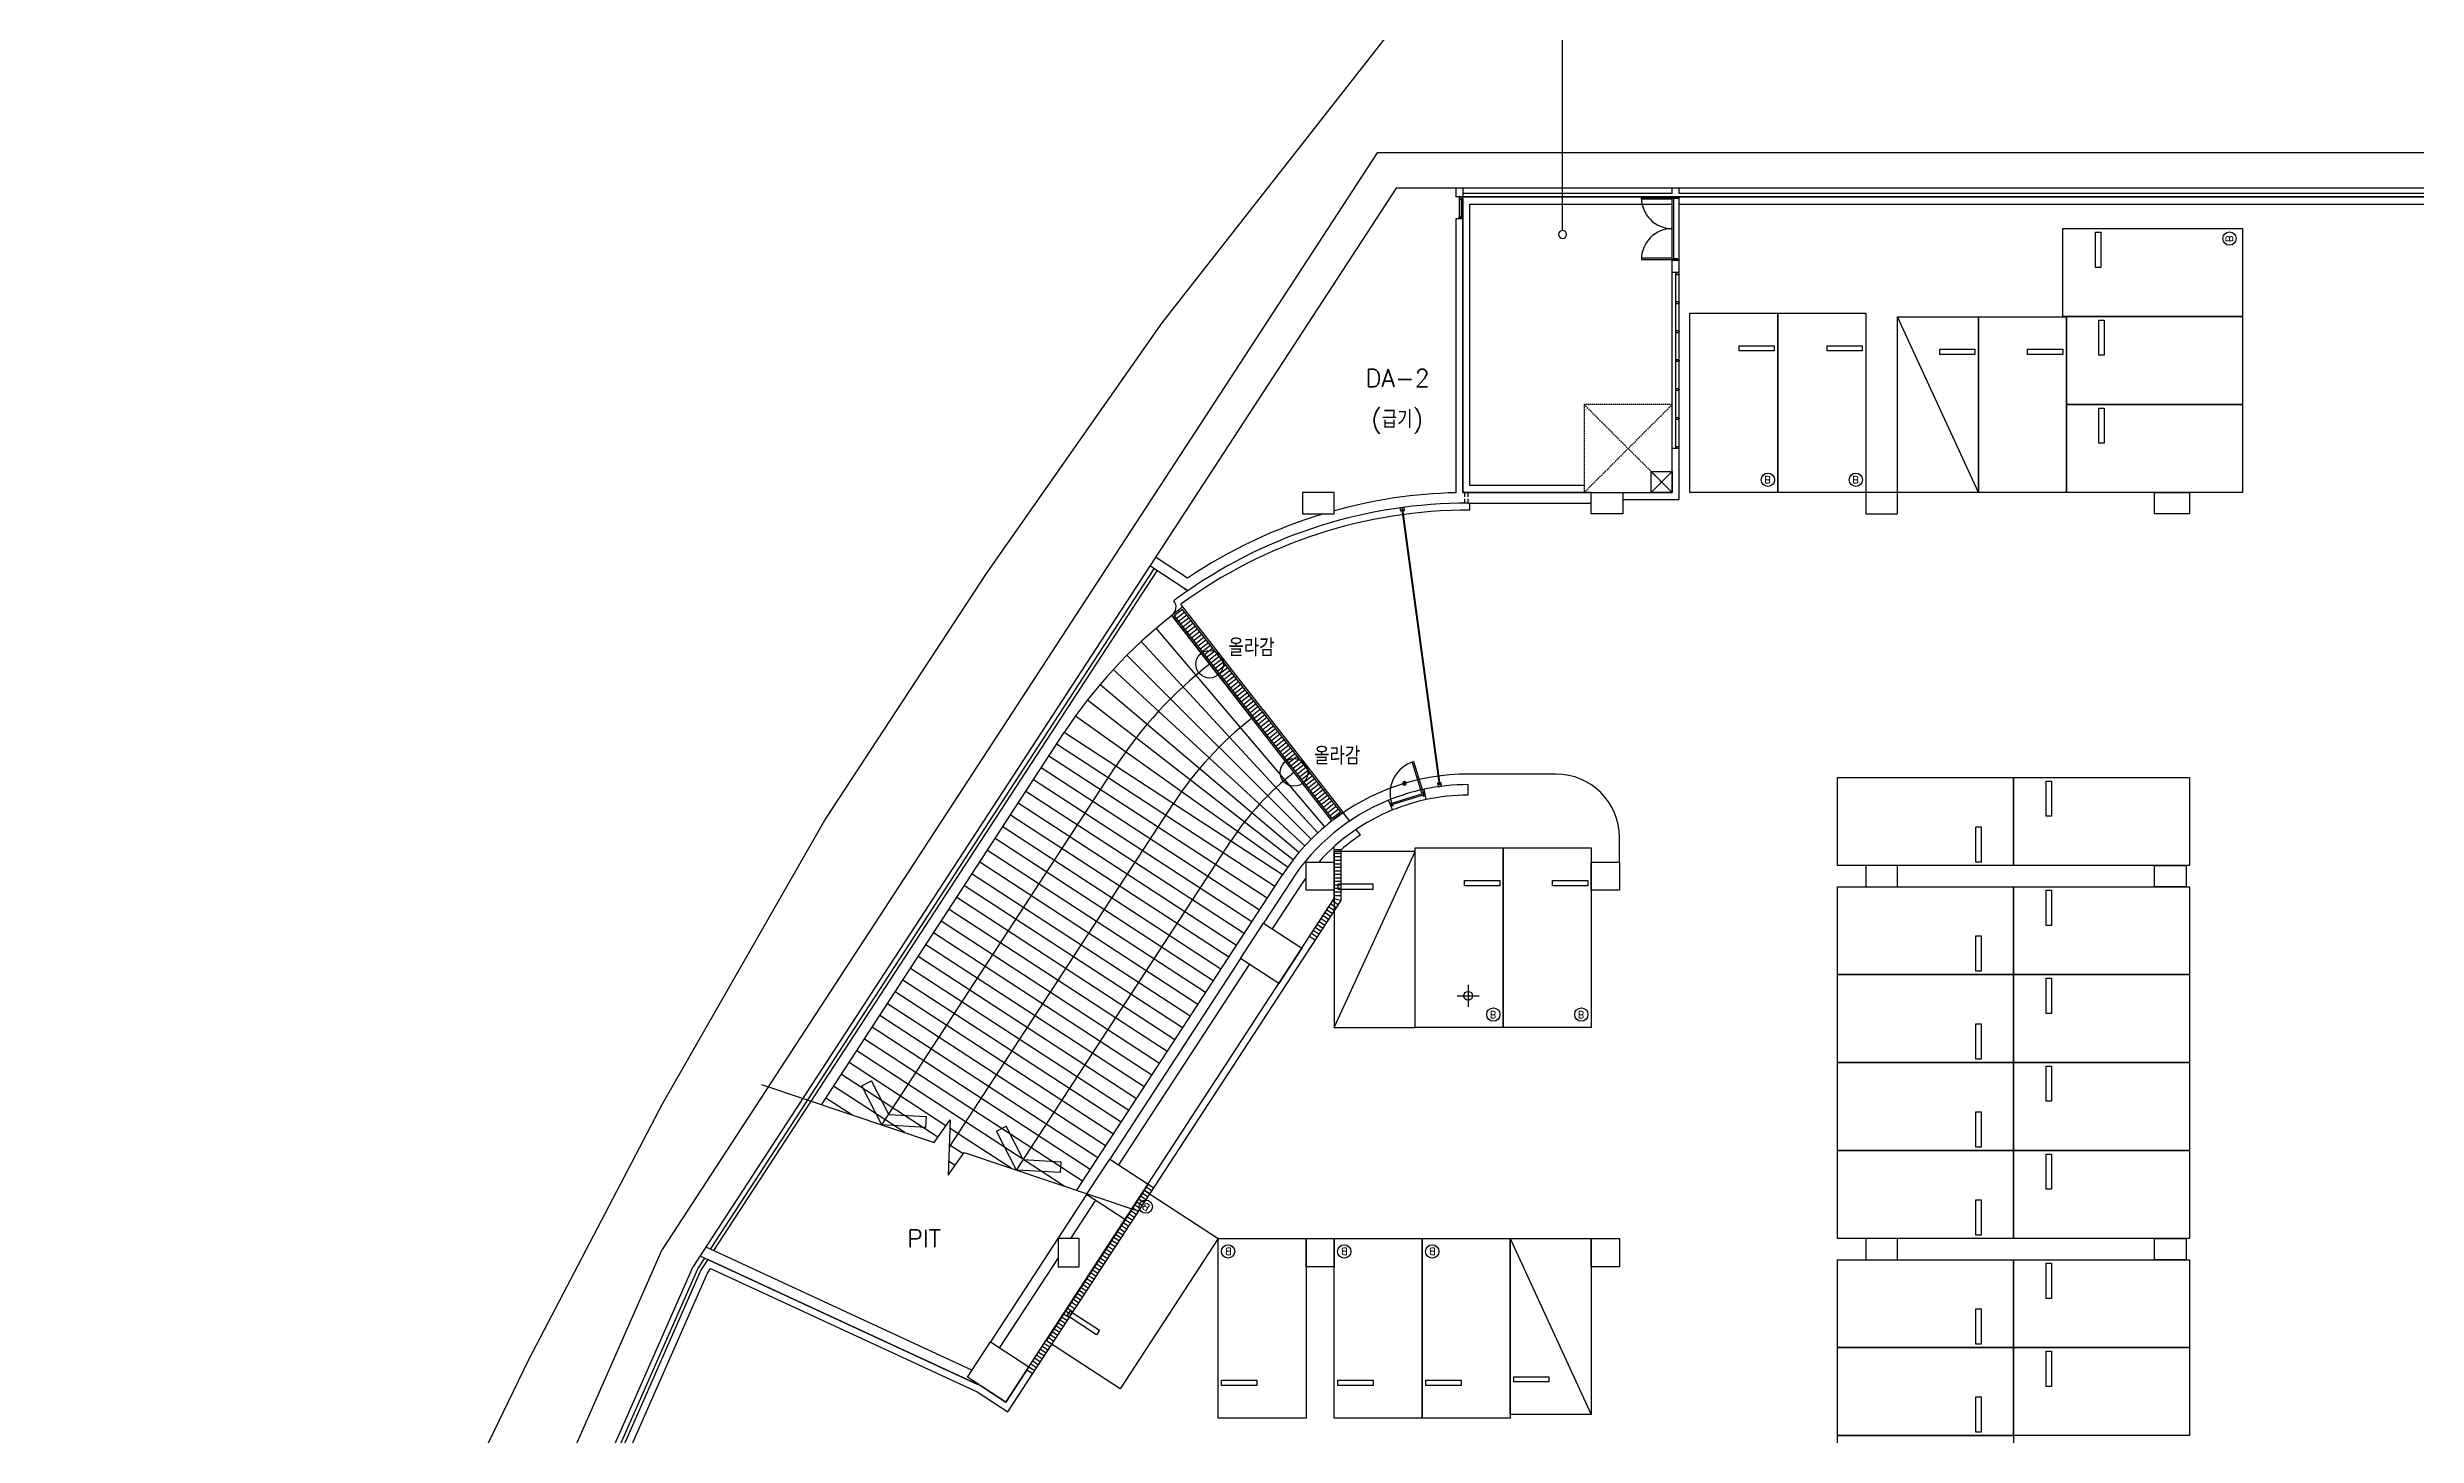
# Model space of a CAD drawing. Header units: millimetres. Extents: x -7614 to 421357, y 87385 to 341757.
# Drawn here: x 79456 to 146771, y 218427 to 257878 of the extents above; entities that cross this region are included whole.
import ezdxf
from ezdxf.enums import TextEntityAlignment as Align

# ---------------------------------------------------------------- set-up
doc = ezdxf.new("R2010")
doc.units = ezdxf.units.MM
doc.header["$LTSCALE"] = 600
doc.header["$MEASUREMENT"] = 0
doc.linetypes.add('H0', pattern=[0.3, 0.2, -0.1])
doc.linetypes.add('HIDDEN2', pattern=[0.188, 0.125, -0.063])
doc.layers.add('e-plan', color=9, linetype='CONTINUOUS')
doc.layers.add('e-room-box', color=7, linetype='CONTINUOUS')
doc.styles.add('kiahn', font='romans.shx', dxfattribs={"bigfont": 'cadhs.shx'})

msp = doc.modelspace()

# ---------------------------------------------------------------- hatches: boundary and pattern name
at = {"layer": 'e-plan'}
h = msp.add_hatch(color=256, dxfattribs=at)
h.dxf.hatch_style = 1
h.paths.add_polyline_path([(117966, 236977, 1), (118064, 236954, 1)])

# ---------------------------------------------------------------- linework, layer by layer
for p, q in [((117583, 258287), (111121, 250053)), ((117234, 254877), (96919, 223713)), ((163670, 254877), (117234, 254877)), ((117776, 253877), (97802, 223235)), ((164670, 253877), (117776, 253877)), ((119470, 253877), (119470, 253627)), ((119670, 253877), (119670, 253627)), ((125620, 253727), (125620, 253877)), ((125820, 253727), (125820, 253877)), ((119670, 253627), (119470, 253627)), ((119670, 253617), (119570, 253617)), ((119570, 253617), (119570, 253582)), ((119570, 253582), (119570, 253567)), ((119570, 253567), (119570, 253067)), ((119570, 253567), (119620, 253567)), ((119620, 253567), (119620, 253582)), ((119620, 253582), (119670, 253582)), ((119620, 253567), (119620, 253067)), ((125620, 253727), (119670, 253727)), ((148320, 253627), (119670, 253627)), ((119670, 245226), (119670, 253627)), ((119670, 253627), (125620, 253627)), ((119670, 253582), (119670, 253617)), ((119670, 253582), (119670, 253052)), ((119870, 245427), (119870, 253427)), ((119870, 253427), (125620, 253427)), ((124745, 253602), (125620, 253602)), ((124745, 253562), (124745, 253602)), ((125620, 253562), (124745, 253562)), ((125620, 253627), (125620, 253627)), ((125620, 253602), (125620, 253627)), ((125620, 253627), (125820, 253627)), ((125620, 251852), (125620, 253602)), ((125620, 253602), (125620, 253562)), ((125660, 253602), (125620, 253602)), ((125660, 253582), (125660, 253602)), ((125660, 253582), (125660, 251872)), ((125780, 253582), (125660, 253582)), ((125820, 253602), (125780, 253602)), ((125780, 253602), (125780, 253582)), ((148320, 253727), (125820, 253727)), ((125820, 251827), (125820, 253627)), ((125820, 253627), (172469, 253627)), ((125820, 253627), (125820, 253602)), ((125820, 253427), (172199, 253427)), ((119470, 253007), (119470, 245222)), ((119670, 253007), (119470, 253007)), ((119570, 253052), (119570, 253067)), ((119570, 253067), (119620, 253067)), ((119570, 253017), (119570, 253052)), ((119670, 253017), (119570, 253017)), ((119620, 253067), (119620, 253052)), ((119620, 253052), (119670, 253052)), ((119670, 253052), (119670, 253017)), ((119670, 253007), (119670, 245227)), ((136720, 250227), (136720, 252727)), ((136720, 252727), (141820, 252727)), ((137645, 252627), (137795, 252627)), ((137645, 251627), (137645, 252627)), ((137795, 252627), (137795, 251627)), ((141820, 252727), (141820, 250227)), ((125620, 251892), (124745, 251892)), ((124745, 251892), (124745, 251852)), ((124745, 251852), (125620, 251852)), ((125620, 251852), (125620, 251892)), ((125660, 251852), (125620, 251852)), ((125620, 251852), (125620, 251827)), ((125620, 251477), (125620, 251827)), ((125820, 251827), (125620, 251827)), ((125620, 251827), (125820, 251827)), ((125780, 251872), (125660, 251872)), ((125660, 251872), (125660, 251852)), ((125780, 251852), (125780, 251872)), ((125820, 251852), (125780, 251852)), ((125820, 251827), (125820, 251852)), ((125820, 251477), (125820, 251827)), ((125820, 251477), (125620, 251477)), ((125620, 246477), (125620, 251477)), ((125720, 251467), (125720, 251427)), ((125820, 251467), (125720, 251467)), ((125720, 246507), (125720, 251447)), ((125720, 251427), (125820, 251427)), ((125820, 251427), (125820, 251467)), ((125820, 246507), (125820, 251447)), ((137795, 251627), (137645, 251627)), ((125720, 250643), (125720, 250603)), ((125820, 250643), (125720, 250643)), ((125720, 250603), (125820, 250603)), ((125820, 250603), (125820, 250643)), ((111121, 250053), (106128, 242928)), ((125720, 249820), (125720, 249780)), ((125820, 249820), (125720, 249820)), ((125720, 249780), (125820, 249780)), ((125820, 249780), (125820, 249820)), ((126120, 250326), (128620, 250326)), ((126120, 245226), (126120, 250326)), ((128620, 250326), (131120, 250326)), ((128620, 245226), (128620, 250326)), ((128620, 250326), (128620, 245226)), ((131120, 250326), (131120, 245226)), ((134320, 245225), (132020, 250225)), ((132020, 250225), (134320, 250225)), ((132020, 245225), (132020, 250225)), ((134320, 250225), (134320, 245225)), ((134320, 250225), (136820, 250225)), ((134320, 245225), (134320, 250225)), ((141820, 250227), (136720, 250227)), ((136820, 247727), (136820, 250227)), ((136820, 250227), (141820, 250227)), ((136820, 250225), (136820, 245225)), ((137745, 250127), (137895, 250127)), ((137745, 249127), (137745, 250127)), ((137895, 250127), (137895, 249127)), ((141820, 250227), (141820, 247727)), ((127520, 249251), (127520, 249401)), ((127520, 249401), (128520, 249401)), ((128520, 249251), (127520, 249251)), ((128520, 249401), (128520, 249251)), ((130020, 249251), (130020, 249401)), ((130020, 249401), (131020, 249401)), ((131020, 249251), (130020, 249251)), ((131020, 249401), (131020, 249251)), ((133220, 249150), (133220, 249300)), ((133220, 249300), (134220, 249300)), ((134220, 249150), (133220, 249150)), ((134220, 249300), (134220, 249150)), ((135720, 249150), (135720, 249300)), ((135720, 249300), (136720, 249300)), ((136720, 249150), (135720, 249150)), ((136720, 249300), (136720, 249150)), ((137895, 249127), (137745, 249127)), ((125720, 248997), (125720, 248957)), ((125820, 248997), (125720, 248997)), ((125720, 248957), (125820, 248957)), ((125820, 248957), (125820, 248997)), ((125720, 248173), (125720, 248133)), ((125820, 248173), (125720, 248173)), ((125720, 248133), (125820, 248133)), ((125820, 248133), (125820, 248173)), ((141820, 247727), (136820, 247727)), ((136820, 245227), (136820, 247727)), ((136820, 247727), (141820, 247727)), ((141820, 247727), (141820, 245227)), ((125720, 247350), (125720, 247310)), ((125820, 247350), (125720, 247350)), ((125720, 247310), (125820, 247310)), ((125820, 247310), (125820, 247350)), ((137745, 247627), (137895, 247627)), ((137745, 246627), (137745, 247627)), ((137895, 247627), (137895, 246627)), ((125620, 245227), (125620, 246477)), ((125620, 246327), (125620, 246477)), ((125820, 246477), (125620, 246477)), ((125720, 246527), (125720, 246487)), ((125820, 246527), (125720, 246527)), ((125720, 246487), (125820, 246487)), ((125820, 246487), (125820, 246527)), ((125820, 245027), (125820, 246477)), ((137895, 246627), (137745, 246627)), ((125020, 245227), (125620, 245827)), ((125620, 245227), (125020, 245827)), ((125020, 245827), (125620, 245827)), ((125020, 245227), (125020, 245827)), ((125620, 245827), (125620, 245227)), ((119670, 245227), (123320, 245227)), ((123320, 245227), (119670, 245226)), ((123120, 245427), (119870, 245427)), ((124220, 245227), (125620, 245227)), ((124220, 245027), (125820, 245027)), ((125620, 245227), (125020, 245227)), ((128620, 245226), (126120, 245226)), ((131120, 245226), (128620, 245226)), ((134320, 245225), (132020, 245225)), ((136820, 245225), (134320, 245225)), ((141820, 245227), (136820, 245227)), ((117896, 244793), (117995, 244807)), ((117909, 244694), (117896, 244793)), ((117944, 244699), (117909, 244694)), ((117967, 244752), (117937, 244748)), ((117937, 244748), (117944, 244699)), ((117942, 244749), (119003, 236921)), ((117962, 244752), (119023, 236923)), ((117974, 244703), (117967, 244752)), ((118008, 244707), (117974, 244703)), ((117995, 244807), (118008, 244707)), ((119826, 244927), (123320, 244927)), ((119870, 244727), (119870, 244927)), ((98301, 223726), (110904, 243059)), ((111857, 242438), (110778, 243141)), ((111854, 242798), (110942, 243392)), ((98392, 223683), (110987, 243005)), ((106128, 242928), (101575, 235976)), ((111758, 242502), (111857, 242438)), ((111716, 241975), (111400, 241729)), ((111400, 241729), (113676, 238812)), ((111707, 241905), (111471, 241721)), ((111471, 241721), (113715, 238843)), ((111769, 241826), (111532, 241642)), ((111830, 241747), (111594, 241563)), ((111892, 241669), (111655, 241484)), ((111716, 241975), (111660, 242051)), ((113952, 239027), (111707, 241905)), ((113991, 239058), (111716, 241975)), ((115554, 235557), (110537, 240997)), ((115750, 235730), (110961, 241372)), ((111953, 241590), (111717, 241405)), ((112015, 241511), (111778, 241326)), ((112076, 241432), (111840, 241248)), ((112138, 241353), (111901, 241169)), ((112199, 241274), (111963, 241090)), ((112261, 241196), (112024, 241011)), ((112322, 241117), (112086, 240932)), ((112384, 241038), (112147, 240853)), ((115367, 235377), (110129, 240604)), ((112445, 240959), (112209, 240774)), ((112507, 240880), (112270, 240696)), ((112568, 240801), (112332, 240617)), ((112630, 240722), (112393, 240538)), ((112691, 240644), (112455, 240459)), ((112753, 240565), (112516, 240380)), ((112814, 240486), (112578, 240301)), ((112876, 240407), (112639, 240223)), ((112937, 240328), (112701, 240144)), ((115015, 234994), (109363, 239770)), ((115187, 235189), (109737, 240195)), ((112999, 240249), (112762, 240065)), ((113060, 240170), (112824, 239986)), ((113122, 240092), (112885, 239907)), ((113183, 240013), (112947, 239828)), ((113245, 239934), (113008, 239749)), ((113306, 239855), (113070, 239671)), ((113368, 239776), (113131, 239592)), ((113429, 239697), (113193, 239513)), ((114851, 234791), (109006, 239330)), ((113491, 239619), (113254, 239434)), ((113552, 239540), (113316, 239355)), ((113614, 239461), (113377, 239276)), ((113675, 239382), (113439, 239197)), ((113737, 239303), (113500, 239119)), ((113798, 239224), (113562, 239040)), ((113860, 239145), (113623, 238961)), ((113921, 239067), (113685, 238882)), ((113983, 238988), (113746, 238803)), ((113952, 239027), (116197, 236149)), ((113991, 239058), (116267, 236140)), ((101454, 227831), (108349, 238408)), ((114548, 234367), (108349, 238408)), ((114695, 234582), (108668, 238876)), ((115951, 235894), (113676, 238812)), ((115960, 235965), (113715, 238843)), ((114044, 238909), (113808, 238724)), ((114106, 238830), (113869, 238645)), ((114167, 238751), (113931, 238567)), ((114229, 238672), (113992, 238488)), ((114290, 238593), (114054, 238409)), ((114352, 238515), (114115, 238330)), ((114413, 238436), (114177, 238251)), ((114475, 238357), (114238, 238172)), ((114112, 233697), (107913, 237738)), ((114330, 234032), (108132, 238073)), ((114536, 238278), (114300, 238094)), ((114598, 238199), (114361, 238015)), ((114659, 238120), (114423, 237936)), ((114721, 238041), (114484, 237857)), ((114782, 237963), (114546, 237778)), ((114844, 237884), (114607, 237699)), ((114905, 237805), (114669, 237620)), ((114967, 237726), (114730, 237542)), ((115028, 237647), (114792, 237463)), ((103168, 227256), (109815, 237453)), ((113675, 233027), (107476, 237067)), ((113893, 233362), (107695, 237402)), ((115090, 237568), (114853, 237384)), ((115151, 237490), (114915, 237305)), ((115213, 237411), (114976, 237226)), ((115274, 237332), (115038, 237147)), ((115336, 237253), (115099, 237068)), ((115397, 237174), (115161, 236990)), ((115459, 237095), (115222, 236911)), ((115520, 237016), (115284, 236832)), ((118235, 237570), (118274, 237582)), ((118241, 237551), (118235, 237570)), ((118509, 236681), (118241, 237551)), ((118274, 237582), (118553, 236674)), ((118992, 236969), (118957, 236965)), ((118957, 236965), (118970, 236866)), ((118998, 236920), (118992, 236969)), ((119056, 236978), (119021, 236973)), ((119021, 236973), (119028, 236924)), ((119070, 236879), (119056, 236978)), ((122320, 237227), (119826, 237227)), ((130320, 234627), (130320, 237127)), ((130320, 237127), (135320, 237127)), ((135320, 237127), (135320, 234627)), ((135320, 234627), (135320, 237127)), ((135320, 237127), (140320, 237127)), ((136245, 237027), (136395, 237027)), ((136245, 236027), (136245, 237027)), ((136395, 237027), (136395, 236027)), ((140320, 237127), (140320, 234627)), ((105078, 226615), (111449, 236388)), ((106788, 236561), (106787, 236561)), ((113238, 232357), (107039, 236397)), ((113456, 232692), (107258, 236732)), ((115582, 236938), (115345, 236753)), ((115643, 236859), (115407, 236674)), ((115705, 236780), (115468, 236595)), ((115766, 236701), (115530, 236517)), ((115828, 236622), (115591, 236438)), ((115889, 236543), (115653, 236359)), ((115951, 236464), (115714, 236280)), ((116012, 236386), (115776, 236201)), ((116074, 236307), (115837, 236122)), ((117677, 236206), (117564, 236484)), ((117621, 236387), (117645, 236394)), ((117645, 236311), (117621, 236387)), ((118553, 236674, 0), (117645, 236394, 0)), ((117645, 236394), (117657, 236356)), ((117688, 236324), (117645, 236311)), ((117657, 236356), (117676, 236362)), ((118546, 236630), (117676, 236362)), ((117676, 236362), (117688, 236324)), ((118515, 236662), (118509, 236681)), ((118553, 236674), (118515, 236662)), ((118546, 236630), (118565, 236636)), ((118558, 236592), (118546, 236630)), ((118553, 236674), (118577, 236681)), ((118565, 236636), (118553, 236674)), ((118601, 236605), (118558, 236592)), ((118633, 236500), (118570, 236794)), ((118577, 236681), (118601, 236605)), ((118970, 236866), (119070, 236879)), ((119028, 236924), (118998, 236920)), ((119826, 236627), (119826, 236927)), ((101575, 235976), (96920, 227843)), ((106363, 235883), (106350, 235891)), ((106571, 236225), (106569, 236226)), ((112801, 231686), (106602, 235727)), ((113019, 232021), (106820, 236063)), ((116135, 236228), (115899, 236043)), ((116267, 236140), (115951, 235894)), ((116197, 236149), (115960, 235965)), ((116460, 235893), (116267, 236140)), ((116768, 235498), (116645, 235656)), ((134245, 234727), (134245, 235727)), ((134245, 235727), (134395, 235727)), ((134395, 235727), (134395, 234727)), ((136395, 236027), (136245, 236027)), ((112364, 231016), (106165, 235057)), ((112583, 231351), (106383, 235392)), ((106988, 225974), (113082, 235323)), ((116020, 233695), (116020, 235170)), ((116020, 235080), (116220, 235080)), ((116020, 234980), (116220, 234980)), ((116021, 230027), (118321, 235027)), ((118321, 235027), (116021, 235027)), ((116021, 235027), (116021, 230027)), ((116220, 233636), (116220, 235080)), ((118321, 235127), (120821, 235127)), ((118321, 230027), (118321, 235127)), ((118321, 230027), (118321, 235027)), ((120821, 235127), (123321, 235127)), ((120821, 230027), (120821, 235127)), ((120821, 235127), (120821, 230027)), ((123321, 235127), (123321, 230027)), ((124120, 234727), (124120, 235427)), ((111927, 230346), (105728, 234387)), ((112146, 230681), (105946, 234722)), ((108702, 225399), (114548, 234367)), ((116020, 234880), (116220, 234880)), ((116020, 234780), (116220, 234780)), ((116020, 234680), (116220, 234680)), ((116020, 234580), (116220, 234580)), ((116020, 234480), (116220, 234480)), ((116020, 234380), (116220, 234380)), ((116020, 234280), (116220, 234280)), ((135320, 234627), (130320, 234627)), ((134395, 234727), (134245, 234727)), ((140320, 234627), (135320, 234627)), ((111490, 229676), (105291, 233717)), ((111709, 230011), (105510, 234052)), ((106687, 219378), (116020, 233695)), ((106746, 219101), (116220, 233636)), ((114800, 234203), (114008, 232989)), ((115051, 234039), (114259, 232825)), ((115974, 233624), (116142, 233515)), ((116020, 234180), (116220, 234180)), ((116020, 234080), (116220, 234080)), ((116020, 233980), (116220, 233980)), ((116020, 233880), (116220, 233880)), ((116020, 233780), (116220, 233780)), ((116020, 233695), (116220, 233636)), ((116121, 234102), (116121, 233952)), ((117121, 234102), (116121, 234102)), ((116121, 233952), (117121, 233952)), ((117121, 233952), (117121, 234102)), ((119721, 234052), (119721, 234202)), ((119721, 234202), (120721, 234202)), ((120721, 234052), (119721, 234052)), ((120721, 234202), (120721, 234052)), ((122221, 234052), (122221, 234202)), ((122221, 234202), (123221, 234202)), ((123221, 234052), (122221, 234052)), ((123221, 234202), (123221, 234052)), ((130320, 231527), (130320, 234027)), ((130320, 234027), (135320, 234027)), ((135320, 234027), (135320, 231527)), ((135320, 231527), (135320, 234027)), ((135320, 234027), (140320, 234027)), ((136245, 233927), (136395, 233927)), ((136245, 232927), (136245, 233927)), ((136395, 233927), (136395, 232927)), ((140320, 234027), (140320, 231527)), ((111053, 229006), (104854, 233047)), ((111272, 229341), (105073, 233382)), ((113353, 231983), (114008, 232989)), ((114008, 232989), (115097, 232279)), ((115537, 232954), (115705, 232845)), ((115592, 233038), (115759, 232929)), ((115646, 233122), (115814, 233012)), ((115701, 233205), (115869, 233096)), ((115756, 233289), (115923, 233180)), ((115810, 233373), (115978, 233264)), ((115865, 233457), (116032, 233347)), ((115919, 233540), (116087, 233431)), ((136395, 232927), (136245, 232927)), ((110617, 228335), (104417, 232377)), ((110835, 228671), (104636, 232712)), ((115097, 232279), (114442, 231273)), ((115319, 232619), (115486, 232510)), ((115373, 232703), (115541, 232593)), ((115428, 232786), (115596, 232677)), ((115483, 232870), (115650, 232761)), ((134245, 231627), (134245, 232627)), ((134245, 232627), (134395, 232627)), ((134395, 232627), (134395, 231627)), ((110180, 227665), (103981, 231706)), ((110398, 228000), (104199, 232041)), ((113353, 231983), (109639, 226287)), ((113604, 231820), (109891, 226123)), ((114442, 231273), (113353, 231983)), ((134395, 231627), (134245, 231627)), ((109743, 226995), (103544, 231036)), ((109961, 227330), (103762, 231371)), ((119514, 230927), (120139, 230927)), ((119826, 231239), (119826, 230614)), ((130320, 229027), (130320, 231527)), ((130320, 231527), (135320, 231527)), ((135320, 231527), (130320, 231527)), ((135320, 231527), (135320, 229027)), ((140320, 231527), (135320, 231527)), ((135320, 229027), (135320, 231527)), ((135320, 231527), (140320, 231527)), ((136245, 231427), (136395, 231427)), ((136245, 230427), (136245, 231427)), ((136395, 231427), (136395, 230427)), ((140320, 231527), (140320, 229027)), ((109306, 226325), (103107, 230366)), ((109524, 226660), (103325, 230701)), ((136395, 230427), (136245, 230427)), ((108869, 225655), (102670, 229696)), ((109088, 225990), (102888, 230031)), ((116021, 230027), (118321, 230027)), ((120821, 230027), (118321, 230027)), ((123321, 230027), (120821, 230027)), ((134245, 229127), (134245, 230127)), ((134245, 230127), (134395, 230127)), ((134395, 230127), (134395, 229127)), ((104986, 227231), (102233, 229026)), ((108345, 225519), (102451, 229361)), ((130320, 226527), (130320, 229027)), ((130320, 229027), (135320, 229027)), ((135320, 229027), (130320, 229027)), ((134395, 229127), (134245, 229127)), ((135320, 229027), (135320, 226527)), ((140320, 229027), (135320, 229027)), ((135320, 226527), (135320, 229027)), ((135320, 229027), (140320, 229027)), ((136245, 228927), (136395, 228927)), ((136245, 227927), (136245, 228927)), ((136395, 228927), (136395, 227927)), ((140320, 229027), (140320, 226527)), ((99749, 228402), (104652, 226758)), ((103818, 227037), (101796, 228355)), ((104755, 226904), (102015, 228691)), ((102596, 228366), (102871, 228507)), ((103165, 227257), (102596, 228366)), ((103359, 227554), (102872, 228505)), ((96920, 227843), (93123, 220577)), ((102309, 227544), (101578, 228020)), ((103359, 227554), (104425, 227492)), ((134245, 226627), (134245, 227627)), ((134245, 227627), (134395, 227627)), ((134395, 227627), (134395, 226627)), ((136395, 227927), (136245, 227927)), ((104410, 227184), (103165, 227257)), ((104428, 227492), (104410, 227184)), ((104652, 226758), (105103, 227397)), ((105103, 227397), (105053, 225832)), ((105333, 227005), (105096, 227160)), ((106836, 226025), (105333, 227005)), ((106419, 227083), (106694, 227224)), ((106988, 225974), (106419, 227083)), ((107182, 226272), (106695, 227222)), ((105053, 225832), (105505, 226472)), ((105247, 226106), (105063, 226226)), ((105478, 226433), (105081, 226692)), ((105505, 226472), (110407, 224827)), ((107182, 226272), (108248, 226209)), ((108251, 226209), (108233, 225901)), ((108984, 225282), (109639, 226287)), ((109639, 226287), (110728, 225577)), ((135320, 226527), (130320, 226527)), ((130320, 224027), (130320, 226527)), ((130320, 226527), (135320, 226527)), ((134395, 226627), (134245, 226627)), ((135320, 226527), (135320, 224027)), ((140320, 226527), (135320, 226527)), ((135320, 224027), (135320, 226527)), ((135320, 226527), (140320, 226527)), ((136245, 226427), (136395, 226427)), ((136245, 225427), (136245, 226427)), ((136395, 226427), (136395, 225427)), ((140320, 226527), (140320, 224027)), ((108233, 225901), (106988, 225974)), ((110728, 225577), (110073, 224572)), ((110728, 225577), (110896, 225468)), ((108984, 225282), (106253, 221093)), ((107841, 221120), (110627, 225392)), ((109235, 225118), (108524, 224027)), ((110073, 224572), (108984, 225282)), ((110291, 224907), (110459, 224798)), ((110346, 224991), (110514, 224881)), ((110401, 225074), (110568, 224965)), ((110455, 225158), (110623, 225049)), ((110510, 225242), (110677, 225133)), ((110564, 225326), (110732, 225216)), ((110619, 225409), (110787, 225300)), ((110627, 225392), (112721, 224027)), ((110674, 225493), (110841, 225384)), ((134245, 224127), (134245, 225127)), ((134245, 225127), (134395, 225127)), ((134395, 225127), (134395, 224127)), ((136395, 225427), (136245, 225427)), ((109855, 224237), (110022, 224127)), ((109909, 224320), (110077, 224211)), ((109964, 224404), (110131, 224295)), ((110018, 224488), (110186, 224379)), ((110073, 224572), (110241, 224462)), ((110128, 224655), (110295, 224546)), ((110182, 224739), (110350, 224630)), ((110237, 224823), (110404, 224714)), ((79456, 184071), (96919, 223713)), ((97998, 223535), (105893, 219882)), ((98163, 223789), (105729, 220288)), ((109418, 223566), (109585, 223457)), ((109472, 223650), (109640, 223541)), ((109527, 223734), (109694, 223625)), ((109581, 223818), (109749, 223709)), ((109636, 223901), (109804, 223792)), ((109691, 223985), (109858, 223876)), ((109745, 224069), (109913, 223960)), ((109800, 224153), (109967, 224044)), ((112721, 224027), (109936, 219755)), ((112720, 218927), (112720, 224027)), ((112720, 224027), (115220, 224027)), ((115220, 224027), (115220, 218927)), ((116020, 218927), (116020, 224027)), ((116020, 224027), (118520, 224027)), ((118520, 218927), (118520, 224027)), ((118520, 224027), (121020, 224027)), ((118520, 224027), (118520, 218927)), ((121020, 224027), (123320, 219027)), ((121020, 219027), (121020, 224027)), ((121020, 224027), (123320, 224027)), ((121020, 224027), (121020, 218927)), ((123320, 224027), (123320, 219027)), ((135320, 224027), (130320, 224027)), ((134395, 224127), (134245, 224127)), ((140320, 224027), (135320, 224027)), ((80422, 183783), (97802, 223235)), ((86098, 196295), (97934, 223163)), ((86201, 196282), (98022, 223116)), ((86201, 196282), (98022, 223116)), ((86384, 196202), (98199, 223020)), ((97934, 223163), (98135, 223472)), ((98022, 223116), (98227, 223429)), ((98022, 223116), (98227, 223429)), ((98199, 223020), (98300, 223175)), ((98227, 223429), (105966, 219848)), ((98300, 223175), (105869, 219672)), ((108170, 223484), (106505, 220929)), ((108926, 222812), (109094, 222703)), ((108981, 222896), (109148, 222787)), ((109035, 222980), (109203, 222871)), ((109090, 223064), (109258, 222955)), ((109145, 223148), (109312, 223038)), ((109199, 223231), (109367, 223122)), ((109254, 223315), (109421, 223206)), ((109308, 223399), (109476, 223290)), ((109363, 223483), (109531, 223373)), ((130320, 220927), (130320, 223427)), ((130320, 223427), (135320, 223427)), ((135320, 223427), (135320, 220927)), ((135320, 220927), (135320, 223427)), ((135320, 223427), (140320, 223427)), ((136245, 223327), (136395, 223327)), ((136245, 222327), (136245, 223327)), ((136395, 223327), (136395, 222327)), ((140320, 223427), (140320, 220927)), ((108489, 222142), (108657, 222033)), ((108544, 222226), (108711, 222117)), ((108599, 222310), (108766, 222201)), ((108653, 222394), (108821, 222284)), ((108708, 222477), (108875, 222368)), ((108762, 222561), (108930, 222452)), ((108817, 222645), (108985, 222536)), ((108872, 222729), (109039, 222619)), ((136395, 222327), (136245, 222327)), ((108052, 221472), (108220, 221363)), ((108107, 221556), (108275, 221447)), ((108162, 221640), (108329, 221530)), ((108216, 221723), (108384, 221614)), ((108271, 221807), (108438, 221698)), ((108325, 221891), (108493, 221782)), ((108380, 221975), (108548, 221866)), ((108430, 221840), (108512, 221966)), ((109268, 221294), (108430, 221840)), ((108435, 222059), (108602, 221949)), ((108512, 221966), (109350, 221420)), ((134245, 221027), (134245, 222027)), ((134245, 222027), (134395, 222027)), ((134395, 222027), (134395, 221027)), ((105598, 220088), (106253, 221093)), ((106253, 221093), (107343, 220383)), ((107616, 220802), (107783, 220693)), ((107670, 220886), (107838, 220776)), ((107725, 220969), (107892, 220860)), ((107779, 221053), (107947, 220944)), ((107834, 221137), (108002, 221028)), ((109936, 219755), (107841, 221120)), ((107889, 221221), (108056, 221112)), ((107943, 221305), (108111, 221195)), ((107998, 221388), (108165, 221279)), ((109350, 221420), (109268, 221294)), ((130320, 218427), (130320, 220927)), ((130320, 220927), (135320, 220927)), ((135320, 220927), (130320, 220927)), ((134395, 221027), (134245, 221027)), ((135320, 220927), (135320, 218427)), ((140320, 220927), (135320, 220927)), ((135320, 218427), (135320, 220927)), ((135320, 220927), (140320, 220927)), ((136245, 220827), (136395, 220827)), ((136245, 219827), (136245, 220827)), ((136395, 220827), (136395, 219827)), ((140320, 220927), (140320, 218427)), ((93123, 220577), (88760, 211551)), ((107343, 220383), (106687, 219378)), ((107288, 220299), (107455, 220190)), ((107343, 220383), (107510, 220274)), ((107397, 220467), (107565, 220358)), ((107452, 220551), (107619, 220441)), ((107506, 220634), (107674, 220525)), ((107561, 220718), (107728, 220609)), ((106687, 219378), (105598, 220088)), ((105869, 219672), (106746, 219101)), ((105966, 219848), (106687, 219378)), ((112820, 219852), (112820, 220002)), ((112820, 220002), (113820, 220002)), ((113820, 219852), (112820, 219852)), ((113820, 220002), (113820, 219852)), ((116120, 219852), (116120, 220002)), ((116120, 220002), (117120, 220002)), ((117120, 219852), (116120, 219852)), ((117120, 220002), (117120, 219852)), ((118620, 219852), (118620, 220002)), ((118620, 220002), (119620, 220002)), ((119620, 219852), (118620, 219852)), ((119620, 220002), (119620, 219852)), ((121120, 219952), (121120, 220102)), ((121120, 220102), (122120, 220102)), ((122120, 219952), (121120, 219952)), ((122120, 220102), (122120, 219952)), ((134245, 218527), (134245, 219527)), ((134245, 219527), (134395, 219527)), ((134395, 219527), (134395, 218527)), ((136395, 219827), (136245, 219827)), ((115220, 218927), (112720, 218927)), ((118520, 218927), (116020, 218927)), ((121020, 218927), (118520, 218927)), ((123320, 219027), (121020, 219027)), ((130320, 215927), (130320, 218427)), ((130320, 218427), (135320, 218427)), ((135320, 218427), (130320, 218427)), ((134395, 218527), (134245, 218527)), ((135320, 218427), (135320, 215927)), ((140320, 218427), (135320, 218427))]:
    msp.add_line(p, q, dxfattribs=at)
at = {"layer": 'e-plan', "linetype": 'HIDDEN2', "ltscale": 0.5}
for p, q in [((123120, 247727), (125620, 245227)), ((125620, 247727), (123120, 245227)), ((125620, 247727), (123120, 247727)), ((123120, 247727), (123120, 245227)), ((125620, 245227), (125620, 247727)), ((123120, 245227), (125620, 245227))]:
    msp.add_line(p, q, dxfattribs=at)
at = {"layer": 'e-plan', "ltscale": 0.5}
for p, q in [((116020, 245227), (115120, 245227)), ((115120, 245227), (115120, 244627)), ((116020, 244627), (116020, 245227)), ((123320, 244627), (123320, 245227)), ((123320, 245227), (124220, 245227)), ((124220, 245227), (124220, 244627)), ((132020, 245227), (131120, 245227)), ((131120, 245227), (131120, 244627)), ((132020, 244627), (132020, 245227)), ((139320, 244627), (139320, 245227)), ((139320, 245227), (140320, 245227)), ((140320, 245227), (140320, 244627)), ((115120, 244627), (116020, 244627)), ((124220, 244627), (123320, 244627)), ((131120, 244627), (132020, 244627)), ((140320, 244627), (139320, 244627)), ((115220, 234727), (116020, 234727)), ((115220, 233927), (115220, 234727)), ((116020, 234727), (116020, 233927)), ((123320, 234727), (124120, 234727)), ((123320, 233927), (123320, 234727)), ((124120, 234727), (124120, 233927)), ((132020, 234627), (131120, 234627)), ((131120, 234627), (131120, 234027)), ((132020, 234027), (132020, 234627)), ((139320, 234027), (139320, 234627)), ((139320, 234627), (140220, 234627)), ((140220, 234627), (140220, 234027)), ((116020, 233927), (115220, 233927)), ((124120, 233927), (123320, 233927)), ((131120, 234027), (132020, 234027)), ((140220, 234027), (139320, 234027)), ((108770, 224027), (108170, 224027)), ((108170, 224027), (108170, 223227)), ((108770, 223227), (108770, 224027)), ((115220, 224027), (116020, 224027)), ((115220, 223227), (115220, 224027)), ((116020, 224027), (116020, 223227)), ((123320, 224027), (124120, 224027)), ((123320, 223227), (123320, 224027)), ((124120, 224027), (124120, 223227)), ((132020, 224027), (131120, 224027)), ((131120, 224027), (131120, 223427)), ((132020, 223427), (132020, 224027)), ((139320, 223427), (139320, 224027)), ((139320, 224027), (140220, 224027)), ((140220, 224027), (140220, 223427)), ((108170, 223227), (108770, 223227)), ((116020, 223227), (115220, 223227)), ((124120, 223227), (123320, 223227)), ((131120, 223427), (132020, 223427)), ((140220, 223427), (139320, 223427))]:
    msp.add_line(p, q, dxfattribs=at)
at = {"layer": 'e-plan', "linetype": 'H0'}
for p, q in [((119726, 244926), (119726, 245227)), ((119826, 244926), (119826, 245227))]:
    msp.add_line(p, q, dxfattribs=at)
at = {"layer": 'e-plan', "linetype": 'Continuous'}
msp.add_line((115951, 235894), (111400, 241729), dxfattribs=at)
at = {"layer": 'e-plan'}
for centre, radius in [((141455, 252445), 189), ((128339, 245591), 189), ((130839, 245591), 189), ((112477, 240349), 392), ((114875, 237274), 392), ((119826, 230927), 125), ((120539, 230392), 189), ((123039, 230392), 189), ((110663, 224933), 189), ((113002, 223662), 189), ((116302, 223661), 189), ((118802, 223661), 189)]:
    msp.add_circle(centre, radius, dxfattribs=at)
for centre, radius, start, end in [((125620, 253602), 875, 179.99997, 270.00012), ((125620, 251852), 875, 89.99988, 180.00003), ((119826, 230927), 14300, 91.4256, 105.43457), ((119826, 230927), 13800, 89.81636, 126.2809), ((119826, 230927), 14300, 106.65624, 123.88449), ((119826, 230927), 14000, 89.99998, 124.69447), ((119826, 230927), 14000, 124.69448, 126.68396), ((119826, 230927), 13700, 127.87238, 146.90069), ((111224, 241972), 300, 306.01455, 37.32668), ((119826, 230927), 11950, 127.95332, 146.90069), ((119826, 230927), 10000, 127.95332, 146.90069), ((119826, 230927), 8050, 127.95332, 146.90069), ((119826, 230927), 6300, 90, 127.93175), ((118553, 236674), 950, 107.11782, 197.11782), ((118015, 236965, 0), 50, 167.11782, 347.11782), ((118015, 236965, 0), 50, 347.11782, 167.11782), ((122320, 235427), 1800, 0, 90), ((119826, 230927), 6000, 112.14951, 146.90069), ((119826, 230927), 6000, 102.08475, 112.14957), ((119826, 230927), 5700, 102.08475, 112.14957), ((119826, 230927), 6000, 90, 102.08467), ((119826, 230927), 5700, 90, 102.08467), ((119826, 230927), 6300, 127.95325, 146.90069), ((119826, 230927), 5700, 112.14951, 138.18974), ((119826, 230927), 5500, 123.78267, 130.96471), ((119826, 230927), 5700, 143.90389, 146.90069), ((111066, 217488), 5700, 155.04854, 155.16646)]:
    msp.add_arc(centre, radius, start, end, dxfattribs=at)
for p in [(125820, 250623), (125820, 249800), (125820, 248977), (125820, 248153), (125820, 247330)]:
    msp.add_point(p, dxfattribs=at)
at = {"layer": 'e-room-box'}
msp.add_line((122506, 252675), (122506, 262265), dxfattribs=at)
for start, end in [(90, 270), (270, 90)]:
    msp.add_arc((122506, 252562), 112, start, end, dxfattribs=at)

# ---------------------------------------------------------------- texts
at = {"layer": 'e-plan', "style": 'kiahn', "text_generation_flag": 4}
for rotation, p in [(90, (141354, 252346)), (146.90069, (110691, 224794)), (180, (113101, 223560)), (180, (116401, 223560)), (180, (118901, 223560))]:
    msp.add_text('B', height=200, rotation=rotation, dxfattribs=at).set_placement(p)
at = {"layer": 'e-plan', "style": 'kiahn'}
for s, p in [('DA-2', (118732, 248230)), ('(급기)', (118545, 247061)), ('PIT', (104844, 223779))]:
    msp.add_text(s, height=500, dxfattribs=at).set_placement(p, align=Align.RIGHT)
at = {"layer": 'e-plan', "style": 'kiahn', "text_generation_flag": 4}
for p in [(128240, 245692), (130740, 245692), (120440, 230493), (122940, 230493)]:
    msp.add_text('B', height=200, dxfattribs=at).set_placement(p)
at = {"layer": 'e-plan', "style": 'kiahn'}
for p in [(113011, 240573), (115446, 237495)]:
    msp.add_text('올라감', height=500, dxfattribs=at).set_placement(p)

doc.saveas('drawing.dxf')
